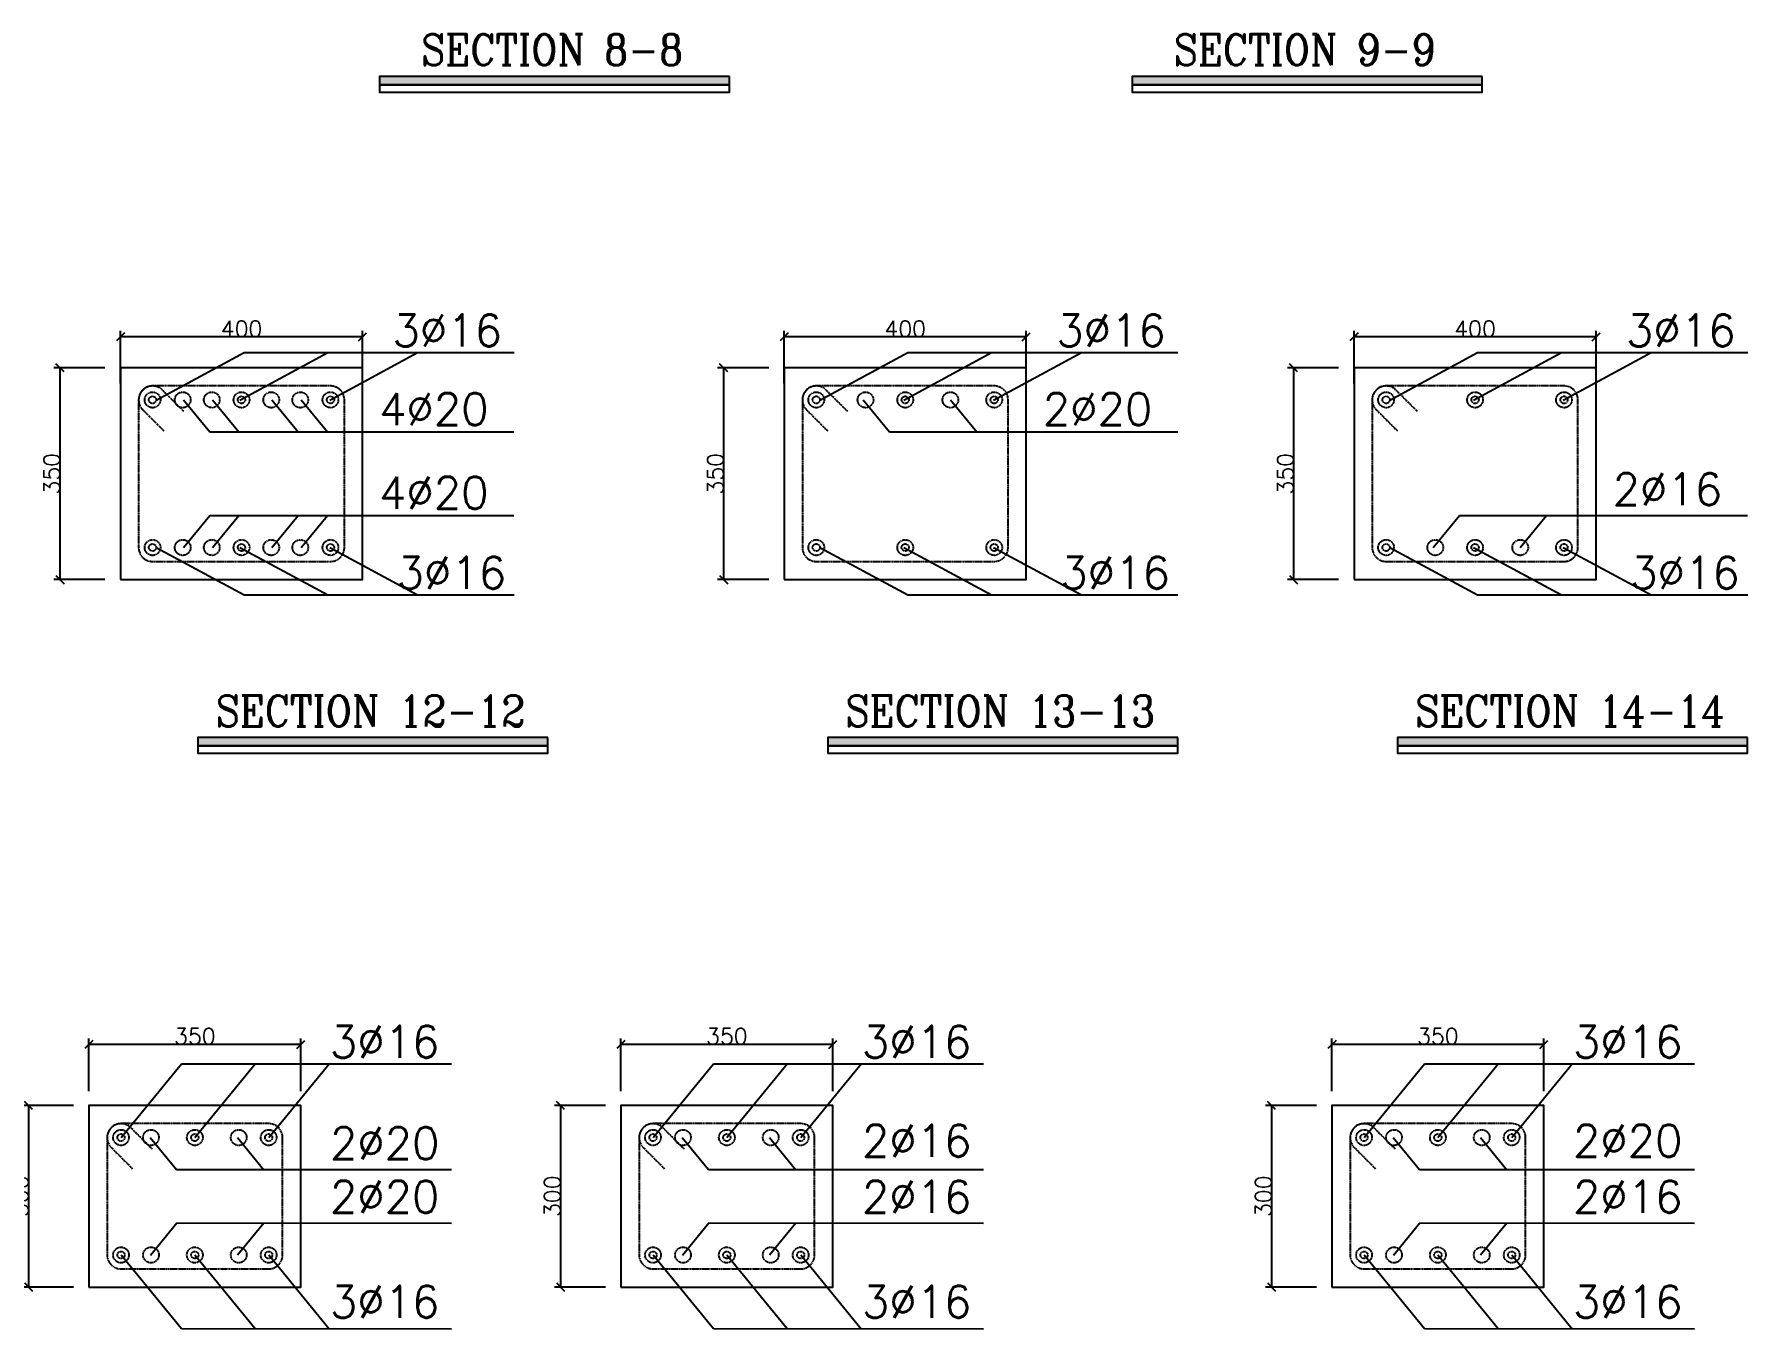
# Model space of a CAD drawing. Header units: millimetres. Extents: x -231 to 30223, y -7037 to 7120.
# Drawn here: x 19441 to 21565, y -3419 to -1815 of the extents above; entities that cross this region are included whole.
import ezdxf
from ezdxf.enums import TextEntityAlignment as Align

# ---------------------------------------------------------------- set-up
doc = ezdxf.new("R2010")
doc.units = ezdxf.units.MM
doc.linetypes.add('CENTER', pattern=[2, 1.25, -0.25, 0.25, -0.25])
for name, color, linetype in [('3', 3, 'Continuous'), ('COV', 4, 'Continuous'), ('DIM', 1, 'Continuous'), ('DST', 1, 'Continuous'), ('HAT', 4, 'Continuous'), ('ST', 6, 'CENTER'), ('TX1', 3, 'Continuous')]:
    doc.layers.add(name, color=color, linetype=linetype)
doc.styles.add('DIM', font='ROMANS.shx', dxfattribs={"height": 300})
doc.styles.add('RC5', font='ROMANC.SHX', dxfattribs={"height": 50})
doc.styles.add('ROMANS', font='romans.shx')
doc.dimstyles.new('SC20', dxfattribs={"dimscale": 0.1, "dimtxt": 200, "dimasz": 0.5, "dimexe": 75, "dimexo": 0, "dimgap": 0, "dimtad": 1, "dimdec": 4, "dimlfac": 2, "dimdsep": 46, "dimtxsty": 'ROMANS', "dimblk": 'TIC', "dimcen": 0, "dimclrd": 44, "dimclre": 8, "dimclrt": 62, "dimadec": 0, "dimazin": 0, "dimtfac": 0.925926, "dimtdec": 4, "dimtix": 1, "dimtmove": 2, "dimatfit": 3, "dimldrblk": 'TIC', "dimfxl": 1, "dimtolj": 1, "dimarcsym": 0})

# ---------------------------------------------------------------- blocks, each defined once
blk = doc.blocks.new('TIC')
blk.add_line((-100, -100), (100, 100))
blk = doc.blocks.new('*D691')
at = {"layer": 'DIM', "color": 8, "lineweight": -2, "transparency": 16777216}
for p, q in [((20149.3, -3142.3), (20086, -3142.3)), ((20149.3, -3367.3), (20086, -3367.3))]:
    blk.add_line(p, q, dxfattribs=at)
at = {"layer": 'DIM', "color": 44, "lineweight": -2, "transparency": 16777216}
blk.add_line((20093.5, -3142.4), (20093.5, -3367.3), dxfattribs=at)
at = {"layer": 'DIM', "color": 44, "lineweight": -2, "transparency": 16777216, "xscale": 0.05, "yscale": 0.05, "zscale": 0.05}
for p, rotation in [((20093.5, -3142.3), 90), ((20093.5, -3367.3), 270)]:
    blk.add_blockref('TIC', p, dxfattribs=dict(at, rotation=rotation))
at = {"layer": 'DIM', "color": 62, "transparency": 16777216, "insert": (20083.5, -3254.8), "char_height": 20, "attachment_point": 5, "rotation": 90, "style": 'ROMANS'}
blk.add_mtext('\\A1;300', dxfattribs=at)
blk = doc.blocks.new('*D692')
at = {"layer": 'DIM', "color": 8, "lineweight": -2, "transparency": 16777216}
for p, q in [((19490, -3142.3), (19426.7, -3142.3)), ((19490, -3367.3), (19426.7, -3367.3))]:
    blk.add_line(p, q, dxfattribs=at)
at = {"layer": 'DIM', "color": 44, "lineweight": -2, "transparency": 16777216}
blk.add_line((19434.2, -3142.4), (19434.2, -3367.3), dxfattribs=at)
at = {"layer": 'DIM', "color": 44, "lineweight": -2, "transparency": 16777216, "xscale": 0.05, "yscale": 0.05, "zscale": 0.05}
for p, rotation in [((19434.2, -3142.3), 90), ((19434.2, -3367.3), 270)]:
    blk.add_blockref('TIC', p, dxfattribs=dict(at, rotation=rotation))
at = {"layer": 'DIM', "color": 62, "transparency": 16777216, "insert": (19424.2, -3254.8), "char_height": 20, "attachment_point": 5, "rotation": 90, "style": 'ROMANS'}
blk.add_mtext('\\A1;300', dxfattribs=at)
blk = doc.blocks.new('*D693')
at = {"layer": 'DST', "color": 8, "lineweight": -2, "transparency": 16777216}
for p, q in [((19509.2, -3124.5), (19509.2, -3059.1)), ((19771.7, -3124.5), (19771.7, -3059.1))]:
    blk.add_line(p, q, dxfattribs=at)
at = {"layer": 'DST', "color": 44, "lineweight": -2, "transparency": 16777216}
blk.add_line((19771.7, -3066.6), (19509.3, -3066.6), dxfattribs=at)
at = {"layer": 'DST', "color": 44, "lineweight": -2, "transparency": 16777216, "xscale": 0.05, "yscale": 0.05, "zscale": 0.05, "rotation": 180}
blk.add_blockref('TIC', (19509.2, -3066.6), dxfattribs=at)
at = {"layer": 'DST', "color": 44, "lineweight": -2, "transparency": 16777216, "xscale": 0.05, "yscale": 0.05, "zscale": 0.05}
blk.add_blockref('TIC', (19771.7, -3066.6), dxfattribs=at)
at = {"layer": 'DST', "color": 62, "transparency": 16777216, "insert": (19640.5, -3056.6), "char_height": 20, "attachment_point": 5, "style": 'ROMANS'}
blk.add_mtext('\\A1;350', dxfattribs=at)
blk = doc.blocks.new('*D694')
at = {"layer": 'DST', "color": 8, "lineweight": -2, "transparency": 16777216}
for p, q in [((20168.5, -3124.5), (20168.5, -3059.1)), ((20431, -3124.5), (20431, -3059.1))]:
    blk.add_line(p, q, dxfattribs=at)
at = {"layer": 'DST', "color": 44, "lineweight": -2, "transparency": 16777216}
blk.add_line((20431, -3066.6), (20168.6, -3066.6), dxfattribs=at)
at = {"layer": 'DST', "color": 44, "lineweight": -2, "transparency": 16777216, "xscale": 0.05, "yscale": 0.05, "zscale": 0.05, "rotation": 180}
blk.add_blockref('TIC', (20168.5, -3066.6), dxfattribs=at)
at = {"layer": 'DST', "color": 44, "lineweight": -2, "transparency": 16777216, "xscale": 0.05, "yscale": 0.05, "zscale": 0.05}
blk.add_blockref('TIC', (20431, -3066.6), dxfattribs=at)
at = {"layer": 'DST', "color": 62, "transparency": 16777216, "insert": (20299.8, -3056.6), "char_height": 20, "attachment_point": 5, "style": 'ROMANS'}
blk.add_mtext('\\A1;350', dxfattribs=at)
blk = doc.blocks.new('*D697')
at = {"layer": 'DIM', "color": 8, "lineweight": -2, "transparency": 16777216}
for p, q in [((21030.4, -3142.3), (20967.2, -3142.3)), ((21030.4, -3367.3), (20967.2, -3367.3))]:
    blk.add_line(p, q, dxfattribs=at)
at = {"layer": 'DIM', "color": 44, "lineweight": -2, "transparency": 16777216}
blk.add_line((20974.7, -3142.4), (20974.7, -3367.3), dxfattribs=at)
at = {"layer": 'DIM', "color": 44, "lineweight": -2, "transparency": 16777216, "xscale": 0.05, "yscale": 0.05, "zscale": 0.05}
for p, rotation in [((20974.7, -3142.3), 90), ((20974.7, -3367.3), 270)]:
    blk.add_blockref('TIC', p, dxfattribs=dict(at, rotation=rotation))
at = {"layer": 'DIM', "color": 62, "transparency": 16777216, "insert": (20964.7, -3254.8), "char_height": 20, "attachment_point": 5, "rotation": 90, "style": 'ROMANS'}
blk.add_mtext('\\A1;300', dxfattribs=at)
blk = doc.blocks.new('*D698')
at = {"layer": 'DST', "color": 8, "lineweight": -2, "transparency": 16777216}
for p, q in [((21049.7, -3124.5), (21049.7, -3059.1)), ((21312.2, -3124.5), (21312.2, -3059.1))]:
    blk.add_line(p, q, dxfattribs=at)
at = {"layer": 'DST', "color": 44, "lineweight": -2, "transparency": 16777216}
blk.add_line((21312.1, -3066.6), (21049.7, -3066.6), dxfattribs=at)
at = {"layer": 'DST', "color": 44, "lineweight": -2, "transparency": 16777216, "xscale": 0.05, "yscale": 0.05, "zscale": 0.05, "rotation": 180}
blk.add_blockref('TIC', (21049.7, -3066.6), dxfattribs=at)
at = {"layer": 'DST', "color": 44, "lineweight": -2, "transparency": 16777216, "xscale": 0.05, "yscale": 0.05, "zscale": 0.05}
blk.add_blockref('TIC', (21312.2, -3066.6), dxfattribs=at)
at = {"layer": 'DST', "color": 62, "transparency": 16777216, "insert": (21180.9, -3056.6), "char_height": 20, "attachment_point": 5, "style": 'ROMANS'}
blk.add_mtext('\\A1;350', dxfattribs=at)
blk = doc.blocks.new('*D719')
at = {"layer": 'DIM', "color": 8, "lineweight": -2, "transparency": 16777216}
for p, q in [((20351.6, -2228.1), (20288.3, -2228.1)), ((20351.6, -2490.6), (20288.3, -2490.6))]:
    blk.add_line(p, q, dxfattribs=at)
at = {"layer": 'DIM', "color": 44, "lineweight": -2, "transparency": 16777216}
blk.add_line((20295.8, -2228.1), (20295.8, -2490.5), dxfattribs=at)
at = {"layer": 'DIM', "color": 44, "lineweight": -2, "transparency": 16777216, "xscale": 0.05, "yscale": 0.05, "zscale": 0.05}
for p, rotation in [((20295.8, -2228.1), 90), ((20295.8, -2490.6), 270)]:
    blk.add_blockref('TIC', p, dxfattribs=dict(at, rotation=rotation))
at = {"layer": 'DIM', "color": 62, "transparency": 16777216, "insert": (20285.8, -2359.3), "char_height": 20, "attachment_point": 5, "rotation": 90, "style": 'ROMANS'}
blk.add_mtext('\\A1;350', dxfattribs=at)
blk = doc.blocks.new('*D720')
at = {"layer": 'DIM', "color": 8, "lineweight": -2, "transparency": 16777216}
for p, q in [((19529, -2228.1), (19465.8, -2228.1)), ((19529, -2490.6), (19465.8, -2490.6))]:
    blk.add_line(p, q, dxfattribs=at)
at = {"layer": 'DIM', "color": 44, "lineweight": -2, "transparency": 16777216}
blk.add_line((19473.3, -2228.1), (19473.3, -2490.5), dxfattribs=at)
at = {"layer": 'DIM', "color": 44, "lineweight": -2, "transparency": 16777216, "xscale": 0.05, "yscale": 0.05, "zscale": 0.05}
for p, rotation in [((19473.3, -2228.1), 90), ((19473.3, -2490.6), 270)]:
    blk.add_blockref('TIC', p, dxfattribs=dict(at, rotation=rotation))
at = {"layer": 'DIM', "color": 62, "transparency": 16777216, "insert": (19463.3, -2359.3), "char_height": 20, "attachment_point": 5, "rotation": 90, "style": 'ROMANS'}
blk.add_mtext('\\A1;350', dxfattribs=at)
blk = doc.blocks.new('*D721')
at = {"layer": 'DST', "color": 8, "lineweight": -2, "transparency": 16777216}
for p, q in [((19548.3, -2247.7), (19548.3, -2182.3)), ((19848.3, -2247.7), (19848.3, -2182.3))]:
    blk.add_line(p, q, dxfattribs=at)
at = {"layer": 'DST', "color": 44, "lineweight": -2, "transparency": 16777216}
blk.add_line((19848.2, -2189.8), (19548.3, -2189.8), dxfattribs=at)
at = {"layer": 'DST', "color": 44, "lineweight": -2, "transparency": 16777216, "xscale": 0.05, "yscale": 0.05, "zscale": 0.05, "rotation": 180}
blk.add_blockref('TIC', (19548.3, -2189.8), dxfattribs=at)
at = {"layer": 'DST', "color": 44, "lineweight": -2, "transparency": 16777216, "xscale": 0.05, "yscale": 0.05, "zscale": 0.05}
blk.add_blockref('TIC', (19848.3, -2189.8), dxfattribs=at)
at = {"layer": 'DST', "color": 62, "transparency": 16777216, "insert": (19698.3, -2179.8), "char_height": 20, "attachment_point": 5, "style": 'ROMANS'}
blk.add_mtext('\\A1;400', dxfattribs=at)
blk = doc.blocks.new('*D722')
at = {"layer": 'DST', "color": 8, "lineweight": -2, "transparency": 16777216}
for p, q in [((20370.8, -2247.7), (20370.8, -2182.3)), ((20670.8, -2247.7), (20670.8, -2182.3))]:
    blk.add_line(p, q, dxfattribs=at)
at = {"layer": 'DST', "color": 44, "lineweight": -2, "transparency": 16777216}
blk.add_line((20670.8, -2189.8), (20370.9, -2189.8), dxfattribs=at)
at = {"layer": 'DST', "color": 44, "lineweight": -2, "transparency": 16777216, "xscale": 0.05, "yscale": 0.05, "zscale": 0.05, "rotation": 180}
blk.add_blockref('TIC', (20370.8, -2189.8), dxfattribs=at)
at = {"layer": 'DST', "color": 44, "lineweight": -2, "transparency": 16777216, "xscale": 0.05, "yscale": 0.05, "zscale": 0.05}
blk.add_blockref('TIC', (20670.8, -2189.8), dxfattribs=at)
at = {"layer": 'DST', "color": 62, "transparency": 16777216, "insert": (20520.8, -2179.8), "char_height": 20, "attachment_point": 5, "style": 'ROMANS'}
blk.add_mtext('\\A1;400', dxfattribs=at)
blk = doc.blocks.new('*D723')
at = {"layer": 'DIM', "color": 8, "lineweight": -2, "transparency": 16777216}
for p, q in [((21057.8, -2228.1), (20994.5, -2228.1)), ((21057.8, -2490.6), (20994.5, -2490.6))]:
    blk.add_line(p, q, dxfattribs=at)
at = {"layer": 'DIM', "color": 44, "lineweight": -2, "transparency": 16777216}
blk.add_line((21002, -2228.1), (21002, -2490.5), dxfattribs=at)
at = {"layer": 'DIM', "color": 44, "lineweight": -2, "transparency": 16777216, "xscale": 0.05, "yscale": 0.05, "zscale": 0.05}
for p, rotation in [((21002, -2228.1), 90), ((21002, -2490.6), 270)]:
    blk.add_blockref('TIC', p, dxfattribs=dict(at, rotation=rotation))
at = {"layer": 'DIM', "color": 62, "transparency": 16777216, "insert": (20992, -2359.3), "char_height": 20, "attachment_point": 5, "rotation": 90, "style": 'ROMANS'}
blk.add_mtext('\\A1;350', dxfattribs=at)
blk = doc.blocks.new('*D725')
at = {"layer": 'DST', "color": 8, "lineweight": -2, "transparency": 16777216}
for p, q in [((21077, -2247.7), (21077, -2182.3)), ((21377, -2247.7), (21377, -2182.3))]:
    blk.add_line(p, q, dxfattribs=at)
at = {"layer": 'DST', "color": 44, "lineweight": -2, "transparency": 16777216}
blk.add_line((21377, -2189.8), (21077.1, -2189.8), dxfattribs=at)
at = {"layer": 'DST', "color": 44, "lineweight": -2, "transparency": 16777216, "xscale": 0.05, "yscale": 0.05, "zscale": 0.05, "rotation": 180}
blk.add_blockref('TIC', (21077, -2189.8), dxfattribs=at)
at = {"layer": 'DST', "color": 44, "lineweight": -2, "transparency": 16777216, "xscale": 0.05, "yscale": 0.05, "zscale": 0.05}
blk.add_blockref('TIC', (21377, -2189.8), dxfattribs=at)
at = {"layer": 'DST', "color": 62, "transparency": 16777216, "insert": (21227, -2179.8), "char_height": 20, "attachment_point": 5, "style": 'ROMANS'}
blk.add_mtext('\\A1;400', dxfattribs=at)

msp = doc.modelspace()

# ---------------------------------------------------------------- linework, layer by layer
at = {"layer": '3'}
for points in [[(20303.024533, -1866.9484), (19869.39953, -1866.9484), (19869.39953, -1877.183346), (20303.024533, -1877.183346)], [(21235.721111, -1866.9484), (20802.096109, -1866.9484), (20802.096109, -1877.183346), (21235.721111, -1877.183346)], [(20303.024533, -1877.183346), (19869.39953, -1877.183346), (19869.39953, -1886.394792), (20303.024533, -1886.394792)], [(21235.721111, -1877.183346), (20802.096109, -1877.183346), (20802.096109, -1886.394792), (21235.721111, -1886.394792)], [(20077.97331, -2686.32455), (19644.348307, -2686.32455), (19644.348307, -2696.559496), (20077.97331, -2696.559496)], [(20077.97331, -2696.559496), (19644.348307, -2696.559496), (19644.348307, -2705.770941), (20077.97331, -2705.770941)], [(20858.468947, -2686.32455), (20424.843944, -2686.32455), (20424.843944, -2696.559496), (20858.468947, -2696.559496)], [(20858.468947, -2696.559496), (20424.843944, -2696.559496), (20424.843944, -2705.770941), (20858.468947, -2705.770941)], [(21564.646406, -2686.32455), (21131.021403, -2686.32455), (21131.021403, -2696.559496), (21564.646406, -2696.559496)], [(21564.646406, -2696.559496), (21131.021403, -2696.559496), (21131.021403, -2705.770941), (21564.646406, -2705.770941)]]:
    msp.add_lwpolyline(points, close=True, dxfattribs=at)
for points in [[(19869.39953, -1866.9484), (19869.39953, -1877.183346), (20303.024533, -1866.9484), (20303.024533, -1877.183346)], [(20802.096109, -1866.9484), (20802.096109, -1877.183346), (21235.721111, -1866.9484), (21235.721111, -1877.183346)], [(19644.348307, -2686.32455), (19644.348307, -2696.559496), (20077.97331, -2686.32455), (20077.97331, -2696.559496)], [(20424.843944, -2686.32455), (20424.843944, -2696.559496), (20858.468947, -2686.32455), (20858.468947, -2696.559496)], [(21131.021403, -2686.32455), (21131.021403, -2696.559496), (21564.646406, -2686.32455), (21564.646406, -2696.559496)]]:
    msp.add_trace(points, dxfattribs=at)
at = {"layer": 'COV'}
for points in [[(19548.290075, -2490.553758), (19848.290075, -2490.553758), (19848.290075, -2228.053758), (19548.290075, -2228.053758)], [(20370.846251, -2490.553758), (20670.846251, -2490.553758), (20670.846251, -2228.053758), (20370.846251, -2228.053758)], [(21077.023711, -2490.553758), (21377.023711, -2490.553758), (21377.023711, -2228.053758), (21077.023711, -2228.053758)], [(19509.203598, -3367.338751), (19771.703598, -3367.338751), (19771.703598, -3142.338751), (19509.203598, -3142.338751)], [(20168.51983, -3367.338751), (20431.01983, -3367.338751), (20431.01983, -3142.338751), (20168.51983, -3142.338751)], [(21049.698986, -3367.338751), (21312.198986, -3367.338751), (21312.198986, -3142.338751), (21049.698986, -3142.338751)]]:
    msp.add_lwpolyline(points, close=True, dxfattribs=at)
at = {"layer": 'DST'}
for p, q in [((19592.534345, -2268.030785), (19701.413074, -2209.237933)), ((19696.370266, -2268.030785), (19805.278246, -2209.202274)), ((19701.413074, -2209.237933), (20036.213654, -2209.107497)), ((19807.607993, -2268.030785), (19916.545224, -2209.166614)), ((20415.090521, -2268.030785), (20523.96925, -2209.237933)), ((20518.926441, -2268.030785), (20627.834422, -2209.202274)), ((20523.96925, -2209.237933), (20858.76983, -2209.107497)), ((20630.164169, -2268.030785), (20739.1014, -2209.166614)), ((21121.26798, -2268.030785), (21230.146709, -2209.237933)), ((21225.103901, -2268.030785), (21334.011881, -2209.202274)), ((21230.146709, -2209.237933), (21564.947289, -2209.107497)), ((21336.341628, -2268.030785), (21445.27886, -2209.166614)), ((19626.368808, -2267.769614), (19659.015887, -2307.568793)), ((19662.407184, -2267.769614), (19695.048201, -2307.561403)), ((19736.040472, -2267.769614), (19768.68149, -2307.561403)), ((19772.078848, -2267.769614), (19804.719866, -2307.561403)), ((20468.8082, -2267.769614), (20501.449218, -2307.561403)), ((20576.82772, -2267.803758), (20609.462466, -2307.587901)), ((19659.015887, -2307.568793), (20035.912771, -2307.428674)), ((20501.449218, -2307.561403), (20858.468947, -2307.428674)), ((19626.368808, -2450.837901), (19659.015887, -2411.038722)), ((19659.015887, -2411.038722), (20035.912771, -2411.178841)), ((19662.407184, -2450.837901), (19695.048201, -2411.046112)), ((19736.040472, -2450.837901), (19768.68149, -2411.046112)), ((19772.078848, -2450.837901), (19804.719866, -2411.046112)), ((21174.98566, -2450.837901), (21207.626677, -2411.046112)), ((21207.626677, -2411.046112), (21564.646406, -2411.178841)), ((21283.005179, -2450.803758), (21315.639925, -2411.019614)), ((19592.534345, -2450.57673), (19701.413074, -2509.369582)), ((19696.370266, -2450.57673), (19805.278246, -2509.405242)), ((19807.607993, -2450.57673), (19916.545224, -2509.440901)), ((20415.090521, -2450.57673), (20523.96925, -2509.369582)), ((20518.926441, -2450.57673), (20627.834422, -2509.405242)), ((20630.164169, -2450.57673), (20739.1014, -2509.440901)), ((21121.26798, -2450.57673), (21230.146709, -2509.369582)), ((21225.103901, -2450.57673), (21334.011881, -2509.405242)), ((21336.341628, -2450.57673), (21445.27886, -2509.440901)), ((19701.413074, -2509.369582), (20036.213654, -2509.500019)), ((20523.96925, -2509.369582), (20858.76983, -2509.500019)), ((21230.146709, -2509.369582), (21564.947289, -2509.500019)), ((19548.953598, -3182.088751), (19623.828445, -3090.810834)), ((19623.828445, -3090.810834), (19958.629025, -3090.680398)), ((19640.453598, -3182.088751), (19715.357696, -3090.775175)), ((19731.953598, -3182.088751), (19806.886947, -3090.739516)), ((20208.26983, -3182.088751), (20283.144677, -3090.810834)), ((20283.144677, -3090.810834), (20617.945257, -3090.680398)), ((20299.76983, -3182.088751), (20374.673928, -3090.775175)), ((20391.26983, -3182.088751), (20466.203179, -3090.739516)), ((21089.448986, -3182.088751), (21164.323832, -3090.810834)), ((21164.323832, -3090.810834), (21499.124412, -3090.680398)), ((21180.948986, -3182.088751), (21255.853084, -3090.775175)), ((21272.448986, -3182.088751), (21347.382335, -3090.739516)), ((19585.224872, -3182.088751), (19617.837916, -3221.846439)), ((19693.323471, -3182.088751), (19725.958217, -3221.872895)), ((20244.541104, -3182.088751), (20277.154148, -3221.846439)), ((20352.639703, -3182.088751), (20385.27445, -3221.872895)), ((21125.72026, -3182.088751), (21158.333304, -3221.846439)), ((21233.818859, -3182.088751), (21266.453605, -3221.872895)), ((19617.837916, -3221.846439), (19958.629025, -3221.713668)), ((20277.154148, -3221.846439), (20617.945257, -3221.713668)), ((21158.333304, -3221.846439), (21499.124412, -3221.713668)), ((19585.303952, -3327.622895), (19617.944969, -3287.831106)), ((19617.944969, -3287.831106), (19958.629025, -3287.963835)), ((19693.323471, -3327.588751), (19725.958217, -3287.804608)), ((20244.620184, -3327.622895), (20277.261202, -3287.831106)), ((20277.261202, -3287.831106), (20617.945257, -3287.963835)), ((20352.639703, -3327.588751), (20385.27445, -3287.804608)), ((21125.799339, -3327.622895), (21158.440357, -3287.831106)), ((21158.440357, -3287.831106), (21499.124412, -3287.963835)), ((21233.818859, -3327.588751), (21266.453605, -3287.804608)), ((19548.953598, -3327.588751), (19623.828445, -3418.866668)), ((19640.453598, -3327.588751), (19715.357696, -3418.902328)), ((19731.953598, -3327.588751), (19806.886947, -3418.937987)), ((20208.26983, -3327.588751), (20283.144677, -3418.866668)), ((20299.76983, -3327.588751), (20374.673928, -3418.902328)), ((20391.26983, -3327.588751), (20466.203179, -3418.937987)), ((21089.448986, -3327.588751), (21164.323832, -3418.866668)), ((21180.948986, -3327.588751), (21255.853084, -3418.902328)), ((21272.448986, -3327.588751), (21347.382335, -3418.937987)), ((19623.828445, -3418.866668), (19958.629025, -3418.997105)), ((20283.144677, -3418.866668), (20617.945257, -3418.997105)), ((21164.323832, -3418.866668), (21499.124412, -3418.997105))]:
    msp.add_line(p, q, dxfattribs=at)
at = {"layer": 'ST'}
for p, q in [((19600.237667, -2255.606166), (19626.754172, -2282.12267)), ((20422.793843, -2255.606166), (20449.310347, -2282.12267)), ((21128.971303, -2255.606166), (21155.487807, -2282.12267)), ((19575.842483, -2280.00135), (19602.358988, -2306.517854)), ((20398.398659, -2280.00135), (20424.915163, -2306.517854)), ((21104.576119, -2280.00135), (21131.092623, -2306.517854)), ((19561.15119, -3169.891159), (19587.667694, -3196.407664)), ((20220.467422, -3169.891159), (20246.983927, -3196.407664)), ((21101.646578, -3169.891159), (21128.163082, -3196.407664)), ((19536.756006, -3194.286343), (19563.27251, -3220.802848)), ((20196.072238, -3194.286343), (20222.588743, -3220.802848)), ((21077.251394, -3194.286343), (21103.767898, -3220.802848))]:
    msp.add_line(p, q, dxfattribs=at)
for points in [[(19588.040075, -2468.053758), (19808.540075, -2468.053758, 0.4142135624), (19825.790075, -2450.803758), (19825.790075, -2267.803758, 0.4142135624), (19808.540075, -2250.553758), (19588.040075, -2250.553758, 0.4142135624), (19570.790075, -2267.803758), (19570.790075, -2450.803758, 0.4142135624)], [(20410.596251, -2468.053758), (20631.096251, -2468.053758, 0.4142135624), (20648.346251, -2450.803758), (20648.346251, -2267.803758, 0.4142135624), (20631.096251, -2250.553758), (20410.596251, -2250.553758, 0.4142135624), (20393.346251, -2267.803758), (20393.346251, -2450.803758, 0.4142135624)], [(21116.773711, -2468.053758), (21337.273711, -2468.053758, 0.4142135624), (21354.523711, -2450.803758), (21354.523711, -2267.803758, 0.4142135624), (21337.273711, -2250.553758), (21116.773711, -2250.553758, 0.4142135624), (21099.523711, -2267.803758), (21099.523711, -2450.803758, 0.4142135624)], [(19548.953598, -3344.838751), (19731.953598, -3344.838751, 0.4142135624), (19749.203598, -3327.588751), (19749.203598, -3182.088751, 0.4142135624), (19731.953598, -3164.838751), (19548.953598, -3164.838751, 0.4142135624), (19531.703598, -3182.088751), (19531.703598, -3327.588751, 0.4142135624)], [(20208.26983, -3344.838751), (20391.26983, -3344.838751, 0.4142135624), (20408.51983, -3327.588751), (20408.51983, -3182.088751, 0.4142135624), (20391.26983, -3164.838751), (20208.26983, -3164.838751, 0.4142135624), (20191.01983, -3182.088751), (20191.01983, -3327.588751, 0.4142135624)], [(21089.448986, -3344.838751), (21272.448986, -3344.838751, 0.4142135624), (21289.698986, -3327.588751), (21289.698986, -3182.088751, 0.4142135624), (21272.448986, -3164.838751), (21089.448986, -3164.838751, 0.4142135624), (21072.198986, -3182.088751), (21072.198986, -3327.588751, 0.4142135624)]]:
    msp.add_lwpolyline(points, format="xyb", close=True, dxfattribs=at)
for centre, radius in [((19588.040075, -2267.803758), 9.75), ((19588.040075, -2267.803758), 4.5), ((19625.435055, -2267.803758), 9.75), ((19661.473431, -2267.803758), 9.75), ((19698.290075, -2267.803758), 9.75), ((19698.290075, -2267.803758), 4.5), ((19735.10672, -2267.803758), 9.75), ((19771.145096, -2267.803758), 9.75), ((19808.540075, -2267.803758), 9.75), ((19808.540075, -2267.803758), 4.5), ((20410.596251, -2267.803758), 9.75), ((20410.596251, -2267.803758), 4.5), ((20471.602506, -2267.803758), 9.75), ((20520.846251, -2267.803758), 9.75), ((20520.846251, -2267.803758), 4.5), ((20576.82772, -2267.803758), 9.75), ((20631.096251, -2267.803758), 9.75), ((20631.096251, -2267.803758), 4.5), ((21116.773711, -2267.803758), 9.75), ((21116.773711, -2267.803758), 4.5), ((21227.023711, -2267.803758), 9.75), ((21227.023711, -2267.803758), 4.5), ((21337.273711, -2267.803758), 9.75), ((21337.273711, -2267.803758), 4.5), ((19588.040075, -2450.803758), 9.75), ((19625.435055, -2450.803758), 9.75), ((19661.473431, -2450.803758), 9.75), ((19698.290075, -2450.803758), 9.75), ((19735.10672, -2450.803758), 9.75), ((19771.145096, -2450.803758), 9.75), ((19808.540075, -2450.803758), 9.75), ((20410.596251, -2450.803758), 9.75), ((20520.846251, -2450.803758), 9.75), ((20631.096251, -2450.803758), 9.75), ((21116.773711, -2450.803758), 9.75), ((21177.779965, -2450.803758), 9.75), ((21227.023711, -2450.803758), 9.75), ((21283.005179, -2450.803758), 9.75), ((21337.273711, -2450.803758), 9.75), ((19588.040075, -2450.803758), 4.5), ((19698.290075, -2450.803758), 4.5), ((19808.540075, -2450.803758), 4.5), ((20410.596251, -2450.803758), 4.5), ((20520.846251, -2450.803758), 4.5), ((20631.096251, -2450.803758), 4.5), ((21116.773711, -2450.803758), 4.5), ((21227.023711, -2450.803758), 4.5), ((21337.273711, -2450.803758), 4.5), ((19548.953598, -3182.088751), 9.75), ((19548.953598, -3182.088751), 4.5), ((19586.078598, -3182.088751), 9.75), ((19640.453598, -3182.088751), 9.75), ((19640.453598, -3182.088751), 4.5), ((19694.828598, -3182.088751), 9.75), ((19731.953598, -3182.088751), 9.75), ((19731.953598, -3182.088751), 4.5), ((20208.26983, -3182.088751), 9.75), ((20208.26983, -3182.088751), 4.5), ((20245.39483, -3182.088751), 9.75), ((20299.76983, -3182.088751), 9.75), ((20299.76983, -3182.088751), 4.5), ((20354.14483, -3182.088751), 9.75), ((20391.26983, -3182.088751), 9.75), ((20391.26983, -3182.088751), 4.5), ((21089.448986, -3182.088751), 9.75), ((21089.448986, -3182.088751), 4.5), ((21126.573986, -3182.088751), 9.75), ((21180.948986, -3182.088751), 9.75), ((21180.948986, -3182.088751), 4.5), ((21235.323986, -3182.088751), 9.75), ((21272.448986, -3182.088751), 9.75), ((21272.448986, -3182.088751), 4.5), ((19548.953598, -3327.588751), 9.75), ((19548.953598, -3327.588751), 4.5), ((19586.078598, -3327.588751), 9.75), ((19640.453598, -3327.588751), 9.75), ((19640.453598, -3327.588751), 4.5), ((19694.828598, -3327.588751), 9.75), ((19731.953598, -3327.588751), 9.75), ((19731.953598, -3327.588751), 4.5), ((20208.26983, -3327.588751), 9.75), ((20208.26983, -3327.588751), 4.5), ((20245.39483, -3327.588751), 9.75), ((20299.76983, -3327.588751), 9.75), ((20299.76983, -3327.588751), 4.5), ((20354.14483, -3327.588751), 9.75), ((20391.26983, -3327.588751), 9.75), ((20391.26983, -3327.588751), 4.5), ((21089.448986, -3327.588751), 9.75), ((21089.448986, -3327.588751), 4.5), ((21126.573986, -3327.588751), 9.75), ((21180.948986, -3327.588751), 9.75), ((21180.948986, -3327.588751), 4.5), ((21235.323986, -3327.588751), 9.75), ((21272.448986, -3327.588751), 9.75), ((21272.448986, -3327.588751), 4.5)]:
    msp.add_circle(centre, radius, dxfattribs=at)
for centre in [(19588.040075, -2267.803758), (20410.596251, -2267.803758), (21116.773711, -2267.803758), (19548.953598, -3182.088751), (20208.26983, -3182.088751), (21089.448986, -3182.088751)]:
    msp.add_arc(centre, 17.25, 45, 225, dxfattribs=at)

# ---------------------------------------------------------------- texts
at = {"layer": 'HAT', "style": 'RC5', "width": 0.9}
for s, p in [('SECTION 8-8', (20083.22066, -1833.89388)), ('SECTION 9-9', (21015.917238, -1833.89388)), ('SECTION 12-12', (19858.169437, -2653.27003)), ('SECTION 13-13', (20638.665074, -2653.27003)), ('SECTION 14-14', (21344.842533, -2653.27003))]:
    msp.add_text(s, height=38.4, dxfattribs=at).set_placement(p, align=Align.MIDDLE)
at = {"layer": 'TX1', "style": 'DIM'}
for s, p in [('3%%c16', (19885.365057, -2201.579369)), ('3%%c16', (20707.921233, -2201.579369)), ('3%%c16', (21414.098692, -2201.579369)), ('4%%c20', (19868.7285, -2299.026625)), ('2%%c20', (20691.284676, -2299.026625)), ('4%%c20', (19868.689954, -2402.710494)), ('2%%c16', (21397.462136, -2398.414108)), ('3%%c16', (19890.460281, -2501.912405)), ('3%%c16', (20713.016457, -2501.912405)), ('3%%c16', (21419.193916, -2501.912405)), ('3%%c16', (19807.780428, -3083.15227)), ('3%%c16', (20467.09666, -3083.15227)), ('3%%c16', (21348.275815, -3083.15227)), ('2%%c20', (19807.837114, -3208.91484)), ('2%%c16', (20467.153346, -3205.819788)), ('2%%c20', (21348.275815, -3205.819766)), ('2%%c20', (19807.780428, -3275.199102)), ('2%%c16', (20467.09666, -3275.199102)), ('2%%c16', (21348.275815, -3275.199102)), ('3%%c16', (19807.780428, -3405.400246)), ('3%%c16', (20467.09666, -3405.400246)), ('3%%c16', (21348.275815, -3405.400246))]:
    msp.add_text(s, height=39.6, dxfattribs=at).set_placement(p)

# ---------------------------------------------------------------- dimensions: what is measured, and where the dimension line sits
at = {"layer": 'DIM'}
for base, p1, p2, text, picture, middle in [((19473.290075, -2490.553758), (19529.037714, -2228.053758), (19529.037714, -2490.553758), '350', '*D720', (19463.290075, -2359.303758)), ((20295.846251, -2490.553758), (20351.59389, -2228.053758), (20351.59389, -2490.553758), '350', '*D719', (20285.846251, -2359.303758)), ((21002.023711, -2490.553758), (21057.771349, -2228.053758), (21057.771349, -2490.553758), '350', '*D723', (20992.023711, -2359.303758)), ((19434.203598, -3367.338751), (19489.951237, -3142.338751), (19489.951237, -3367.338751), '300', '*D692', (19424.203598, -3254.838751)), ((20093.51983, -3367.338751), (20149.267469, -3142.338751), (20149.267469, -3367.338751), '300', '*D691', (20083.51983, -3254.838751)), ((20974.698986, -3367.338751), (21030.446625, -3142.338751), (21030.446625, -3367.338751), '300', '*D697', (20964.698986, -3254.838751))]:
    dim = msp.add_linear_dim(base=base, p1=p1, p2=p2, angle=90, text=text, dimstyle='SC20', dxfattribs=at)
    dim.commit()
    dim.dimension.update_dxf_attribs({"geometry": picture, "text_midpoint": middle})
at = {"layer": 'DST'}
for base, p1, p2, text, picture, middle in [((19548.290075, -2189.80542), (19848.290075, -2247.68402), (19548.290075, -2247.68402), '400', '*D721', (19698.290075, -2179.80542)), ((20370.846251, -2189.80542), (20670.846251, -2247.68402), (20370.846251, -2247.68402), '400', '*D722', (20520.846251, -2179.80542)), ((21077.023711, -2189.80542), (21377.023711, -2247.68402), (21077.023711, -2247.68402), '400', '*D725', (21227.023711, -2179.80542)), ((19509.203598, -3066.590413), (19771.703598, -3124.469014), (19509.203598, -3124.469014), '350', '*D693', (19640.453598, -3056.590413)), ((20168.51983, -3066.590413), (20431.01983, -3124.469014), (20168.51983, -3124.469014), '350', '*D694', (20299.76983, -3056.590413)), ((21049.698986, -3066.590413), (21312.198986, -3124.469014), (21049.698986, -3124.469014), '350', '*D698', (21180.948986, -3056.590413))]:
    dim = msp.add_linear_dim(base=base, p1=p1, p2=p2, text=text, dimstyle='SC20', dxfattribs=at)
    dim.commit()
    dim.dimension.update_dxf_attribs({"geometry": picture, "text_midpoint": middle})

doc.saveas('drawing.dxf')
